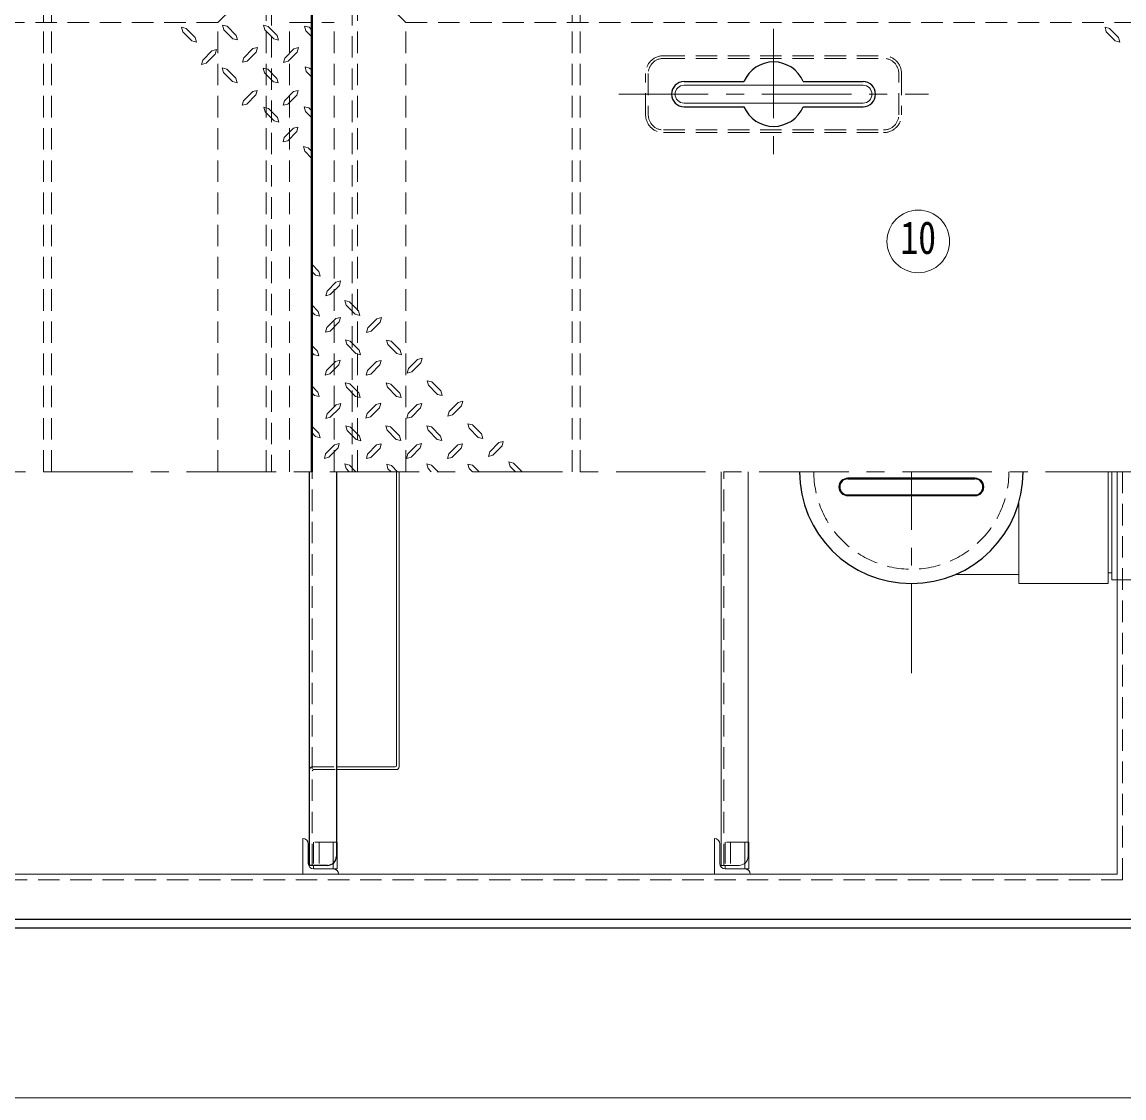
# Model space of a CAD drawing. Units: millimetres at full size, sheet at 1:10; details may follow other scales. Extents: x -2126 to 1924, y -1326 to 1484.
# Drawn here: x -1428 to -812, y 573 to 1174 of the extents above; entities that cross this region are included whole.
import ezdxf
from ezdxf.enums import TextEntityAlignment as Align

# ---------------------------------------------------------------- set-up
doc = ezdxf.new("R2010")
doc.units = ezdxf.units.MM
doc.header["$LTSCALE"] = 10
doc.linetypes.add('CHAIN1', pattern=[8, 5, -1, 1, -1])
doc.linetypes.add('DASHED1', pattern=[1.8, 1.2, -0.6])
doc.layers.add('0-0_ﾚｲﾔ1', color=4, linetype='Continuous', lineweight=9)
doc.styles.add('ＭＳ ゴシック', font='')
doc.styles.get('ＭＳ ゴシック').set_extended_font_data('MS Gothic')

msp = doc.modelspace()

# ---------------------------------------------------------------- linework, layer by layer
at = {"layer": '0-0_ﾚｲﾔ1', "color": 1, "lineweight": 40}
msp.add_line((-1266.22, 923.05), (-1266.22, 1214.05), dxfattribs=at)
at = {"layer": '0-0_ﾚｲﾔ1', "linetype": 'DASHED1'}
for p, q in [((-1416.22, 1174.05), (-1416.22, 1201.05)), ((-1411.72, 1174.05), (-1411.72, 1201.05)), ((-1291.72, 923.05), (-1291.72, 1201.05)), ((-1240.72, 923.05), (-1240.72, 1201.05)), ((-1120.72, 1174.05), (-1120.72, 1201.05)), ((-1116.22, 1174.05), (-1116.22, 1201.05)), ((-1035.97, 703.05), (-1035.97, 923.05)), ((-813.22, 923.05), (-813.22, 695.05)), ((-816.22, 862.55), (-735.22, 862.55)), ((-1265.97, 758.05), (-1252.47, 758.05)), ((-1265.22, 756.55), (-1252.47, 756.55)), ((-1252.47, 716.05), (-1265.22, 716.05)), ((-1265.22, 716.05), (-1265.22, 703.05)), ((-1262.22, 716.05), (-1262.22, 701.05)), ((-1254.22, 704.25), (-1254.22, 716.05)), ((-1022.47, 716.05), (-1035.22, 716.05)), ((-1035.22, 716.05), (-1035.22, 703.05)), ((-1032.22, 716.05), (-1032.22, 701.05)), ((-1024.22, 704.25), (-1024.22, 716.05)), ((-813.22, 695.05), (-1719.22, 695.05))]:
    msp.add_line(p, q, dxfattribs=at)
at = {"layer": '0-0_ﾚｲﾔ1', "color": 7, "linetype": 'DASHED1', "lineweight": 18}
for p, q in [((-1318.72, 1174.05), (-1289.18, 1203.58)), ((-1288.72, 1202.45), (-1288.72, 923.05)), ((-1243.72, 1202.45), (-1243.72, 923.05)), ((-1213.72, 1174.05), (-1243.25, 1203.58)), ((-1318.72, 1174.05), (-1742.22, 1174.05)), ((-1416.22, 923.05), (-1416.22, 1174.05)), ((-1411.72, 923.05), (-1411.72, 1174.05)), ((-1318.72, 923.05), (-1318.72, 1174.05)), ((-1278.72, 1174.05), (-1253.72, 1174.05)), ((-1278.72, 923.05), (-1278.72, 1174.05)), ((-1253.72, 923.05), (-1253.72, 1174.05)), ((-1213.72, 1174.05), (-790.22, 1174.05)), ((-1213.72, 923.05), (-1213.72, 1174.05)), ((-1120.72, 923.05), (-1120.72, 1174.05)), ((-1116.22, 923.05), (-1116.22, 1174.05)), ((-1069.72, 1155.55), (-946.72, 1155.55)), ((-1069.72, 1154.05), (-946.72, 1154.05)), ((-1079.72, 1122.55), (-1079.72, 1145.55)), ((-1078.22, 1145.55), (-1078.22, 1122.55)), ((-938.22, 1122.55), (-938.22, 1145.55)), ((-936.72, 1145.55), (-936.72, 1122.55)), ((-1069.72, 1114.05), (-946.72, 1114.05)), ((-1069.72, 1112.55), (-946.72, 1112.55)), ((-1265.97, 703.05), (-1265.97, 923.05))]:
    msp.add_line(p, q, dxfattribs=at)
at = {"layer": '0-0_ﾚｲﾔ1'}
for p, q in [((-1338.34, 1168.89), (-1338.98, 1171.46)), ((-1336.49, 1170.81), (-1338.98, 1171.46)), ((-1336.49, 1170.81), (-1331.43, 1165.67)), ((-1315.43, 1170.09), (-1316.08, 1172.66)), ((-1313.59, 1172.02), (-1316.08, 1172.66)), ((-1315.43, 1170.09), (-1310.37, 1165.03)), ((-1313.59, 1172.02), (-1308.52, 1166.88)), ((-1292.53, 1170.01), (-1293.18, 1172.58)), ((-1290.68, 1171.94), (-1293.18, 1172.58)), ((-1292.53, 1170.01), (-1287.47, 1164.95)), ((-1290.68, 1171.94), (-1285.62, 1166.8)), ((-1267.78, 1171.46), (-1270.35, 1172.1)), ((-1269.63, 1169.53), (-1270.35, 1172.1)), ((-1267.78, 1171.46), (-1266.22, 1169.89)), ((-822.34, 1168.89), (-822.98, 1171.46)), ((-820.49, 1170.81), (-822.98, 1171.46)), ((-820.49, 1170.81), (-815.43, 1165.67)), ((-1338.34, 1168.89), (-1333.27, 1163.82)), ((-1330.7, 1163.18), (-1333.27, 1163.82)), ((-1331.43, 1165.67), (-1330.7, 1163.18)), ((-1307.8, 1164.39), (-1310.37, 1165.03)), ((-1308.52, 1166.88), (-1307.8, 1164.39)), ((-1284.9, 1164.3), (-1287.47, 1164.95)), ((-1285.62, 1166.8), (-1284.9, 1164.3)), ((-1269.63, 1169.53), (-1266.22, 1166.11)), ((-822.34, 1168.89), (-817.27, 1163.82)), ((-814.7, 1163.18), (-817.27, 1163.82)), ((-815.43, 1165.67), (-814.7, 1163.18)), ((-1327.17, 1153.14), (-1327.81, 1150.64)), ((-1325.24, 1151.29), (-1320.18, 1156.35)), ((-1304.26, 1154.34), (-1304.91, 1151.85)), ((-1302.34, 1152.49), (-1304.91, 1151.85)), ((-1302.34, 1152.49), (-1297.27, 1157.55)), ((-1281.36, 1154.26), (-1282.01, 1151.77)), ((-1279.43, 1152.41), (-1282.01, 1151.77)), ((-1279.43, 1152.41), (-1274.37, 1157.47)), ((-1325.24, 1151.29), (-1327.81, 1150.64)), ((-1315.6, 1146.14), (-1316.24, 1148.72)), ((-1313.75, 1148.07), (-1316.24, 1148.72)), ((-1315.6, 1146.14), (-1310.53, 1141.08)), ((-1313.75, 1148.07), (-1308.68, 1142.93)), ((-1292.69, 1146.06), (-1293.34, 1148.64)), ((-1290.85, 1147.99), (-1293.34, 1148.64)), ((-1292.69, 1146.06), (-1287.63, 1141)), ((-1290.85, 1147.99), (-1285.78, 1142.85)), ((-1267.46, 1148.64), (-1270.03, 1149.28)), ((-1269.39, 1146.71), (-1270.03, 1149.28)), ((-1269.39, 1146.71), (-1266.22, 1143.53)), ((-1267.46, 1148.64), (-1266.22, 1147.39)), ((-1307.96, 1140.44), (-1310.53, 1141.08)), ((-1308.68, 1142.93), (-1307.96, 1140.44)), ((-1285.06, 1140.36), (-1287.63, 1141)), ((-1285.78, 1142.85), (-1285.06, 1140.36)), ((-1302.5, 1128.55), (-1297.43, 1133.61)), ((-1279.6, 1128.47), (-1274.53, 1133.53)), ((-1304.43, 1130.39), (-1305.07, 1127.9)), ((-1302.5, 1128.55), (-1305.07, 1127.9)), ((-1281.52, 1130.31), (-1282.17, 1127.82)), ((-1279.6, 1128.47), (-1282.17, 1127.82)), ((-1267.86, 1126.38), (-1270.43, 1127.02)), ((-1269.71, 1124.45), (-1270.43, 1127.02)), ((-1290.44, 1126.05), (-1293.01, 1126.7)), ((-1292.29, 1124.13), (-1293.01, 1126.7)), ((-1292.29, 1124.13), (-1287.23, 1119.14)), ((-1290.44, 1126.05), (-1285.38, 1120.99)), ((-1285.38, 1120.99), (-1284.66, 1118.42)), ((-1269.71, 1124.45), (-1266.22, 1120.81)), ((-1267.86, 1126.38), (-1266.22, 1124.73)), ((-1284.66, 1118.42), (-1287.23, 1119.14)), ((-1281.6, 1109.9), (-1276.54, 1114.97)), ((-1281.6, 1109.9), (-1282.25, 1107.33)), ((-1279.68, 1108.05), (-1274.69, 1113.12)), ((-1279.68, 1108.05), (-1282.25, 1107.33)), ((-1268.26, 1104.12), (-1270.84, 1104.76)), ((-1270.11, 1102.19), (-1270.84, 1104.76)), ((-1270.11, 1102.19), (-1266.22, 1098.14)), ((-1268.26, 1104.12), (-1266.22, 1102.07)), ((-1262.32, 1034.9), (-1266.22, 1038.96)), ((-1264.17, 1032.97), (-1266.22, 1035.02)), ((-1262.32, 1034.9), (-1261.6, 1032.33)), ((-1264.17, 1032.97), (-1261.6, 1032.33)), ((-1252.76, 1029.04), (-1257.74, 1023.97)), ((-1252.76, 1029.04), (-1250.18, 1029.76)), ((-1250.83, 1027.19), (-1250.18, 1029.76)), ((-1250.83, 1027.19), (-1255.89, 1022.13)), ((-1262.72, 1012.64), (-1266.22, 1016.28)), ((-1247.77, 1018.67), (-1245.2, 1017.95)), ((-1247.05, 1016.1), (-1247.77, 1018.67)), ((-1241.99, 1011.04), (-1247.05, 1016.1)), ((-1240.14, 1012.97), (-1245.2, 1017.95)), ((-1264.57, 1010.72), (-1266.22, 1012.36)), ((-1264.57, 1010.72), (-1262, 1010.07)), ((-1262.72, 1012.64), (-1262, 1010.07)), ((-1241.99, 1011.04), (-1239.42, 1010.39)), ((-1240.14, 1012.97), (-1239.42, 1010.39)), ((-1252.84, 1008.63), (-1257.9, 1003.56)), ((-1252.84, 1008.63), (-1250.26, 1009.27)), ((-1250.91, 1006.78), (-1250.26, 1009.27)), ((-1229.93, 1008.55), (-1235, 1003.48)), ((-1229.93, 1008.55), (-1227.36, 1009.19)), ((-1228.01, 1006.7), (-1227.36, 1009.19)), ((-1263.04, 990.39), (-1266.22, 993.56)), ((-1247.37, 996.73), (-1244.8, 996.09)), ((-1246.65, 994.24), (-1247.37, 996.73)), ((-1241.59, 989.1), (-1246.65, 994.24)), ((-1239.74, 991.03), (-1244.8, 996.09)), ((-1224.47, 996.65), (-1221.9, 996.01)), ((-1223.75, 994.16), (-1224.47, 996.65)), ((-1218.68, 989.02), (-1223.75, 994.16)), ((-1216.84, 990.95), (-1221.9, 996.01)), ((-1264.97, 988.46), (-1266.22, 989.7)), ((-1264.97, 988.46), (-1262.4, 987.81)), ((-1263.04, 990.39), (-1262.4, 987.81)), ((-1253, 984.68), (-1250.43, 985.32)), ((-1251.07, 982.83), (-1250.43, 985.32)), ((-1241.59, 989.1), (-1239.1, 988.46)), ((-1239.74, 991.03), (-1239.1, 988.46)), ((-1230.1, 984.6), (-1227.52, 985.24)), ((-1228.17, 982.75), (-1227.52, 985.24)), ((-1218.68, 989.02), (-1216.19, 988.38)), ((-1216.84, 990.95), (-1216.19, 988.38)), ((-1207.19, 985.8), (-1212.26, 980.74)), ((-1207.19, 985.8), (-1204.62, 986.45)), ((-1205.26, 983.96), (-1204.62, 986.45)), ((-1253, 984.68), (-1258.06, 979.62)), ((-1230.1, 984.6), (-1235.16, 979.54)), ((-1201.73, 973.91), (-1199.16, 973.27)), ((-1201.01, 971.42), (-1201.73, 973.91)), ((-1194.1, 968.21), (-1199.16, 973.27)), ((-1262.8, 967.56), (-1266.22, 970.98)), ((-1264.65, 965.64), (-1266.22, 967.2)), ((-1262.8, 967.56), (-1262.08, 964.99)), ((-1247.53, 972.79), (-1244.96, 972.14)), ((-1246.81, 970.3), (-1247.53, 972.79)), ((-1241.75, 965.15), (-1246.81, 970.3)), ((-1239.9, 967.08), (-1244.96, 972.14)), ((-1239.9, 967.08), (-1239.26, 964.51)), ((-1224.63, 972.71), (-1222.06, 972.06)), ((-1223.91, 970.22), (-1224.63, 972.71)), ((-1218.85, 965.07), (-1223.91, 970.22)), ((-1217, 967), (-1222.06, 972.06)), ((-1217, 967), (-1216.35, 964.43)), ((-1195.94, 966.28), (-1201.01, 971.42)), ((-1194.1, 968.21), (-1193.45, 965.64)), ((-1264.65, 965.64), (-1262.08, 964.99)), ((-1252.68, 960.49), (-1250.1, 961.14)), ((-1250.75, 958.64), (-1250.1, 961.14)), ((-1241.75, 965.15), (-1239.26, 964.51)), ((-1230.26, 960.65), (-1235.32, 955.59)), ((-1230.26, 960.65), (-1227.68, 961.3)), ((-1228.33, 958.8), (-1227.68, 961.3)), ((-1218.85, 965.07), (-1216.35, 964.43)), ((-1207.35, 960.57), (-1212.42, 955.51)), ((-1207.35, 960.57), (-1204.78, 961.22)), ((-1205.43, 958.72), (-1204.78, 961.22)), ((-1195.94, 966.28), (-1193.45, 965.64)), ((-1184.45, 961.78), (-1189.51, 956.72)), ((-1184.45, 961.78), (-1181.88, 962.42)), ((-1182.52, 959.93), (-1181.88, 962.42)), ((-1252.68, 960.49), (-1257.74, 955.43)), ((-1262.32, 944.58), (-1266.22, 948.48)), ((-1247.21, 948.6), (-1244.64, 947.96)), ((-1246.49, 946.11), (-1247.21, 948.6)), ((-1224.79, 948.76), (-1222.22, 948.12)), ((-1224.07, 946.27), (-1224.79, 948.76)), ((-1201.89, 948.68), (-1199.32, 948.04)), ((-1201.17, 946.19), (-1201.89, 948.68)), ((-1178.99, 949.89), (-1176.42, 949.24)), ((-1178.26, 947.39), (-1178.99, 949.89)), ((-1171.35, 944.18), (-1176.42, 949.24)), ((-1264.17, 942.65), (-1266.22, 944.99)), ((-1264.17, 942.65), (-1261.6, 942.01)), ((-1262.32, 944.58), (-1261.6, 942.01)), ((-1241.43, 940.97), (-1246.49, 946.11)), ((-1239.58, 942.89), (-1244.64, 947.96)), ((-1239.58, 942.89), (-1238.93, 940.32)), ((-1219.01, 941.13), (-1224.07, 946.27)), ((-1217.16, 943.05), (-1222.22, 948.12)), ((-1217.16, 943.05), (-1216.51, 940.48)), ((-1196.1, 941.05), (-1201.17, 946.19)), ((-1194.26, 942.97), (-1199.32, 948.04)), ((-1194.26, 942.97), (-1193.61, 940.4)), ((-1173.2, 942.25), (-1178.26, 947.39)), ((-1173.2, 942.25), (-1170.71, 941.61)), ((-1171.35, 944.18), (-1170.71, 941.61)), ((-1253.48, 938.15), (-1258.54, 933.09)), ((-1253.48, 938.15), (-1250.91, 938.8)), ((-1251.55, 936.3), (-1250.91, 938.8)), ((-1241.43, 940.97), (-1238.93, 940.32)), ((-1230.01, 937.99), (-1235.08, 932.93)), ((-1230.01, 937.99), (-1227.44, 938.64)), ((-1228.09, 936.14), (-1227.44, 938.64)), ((-1219.01, 941.13), (-1216.51, 940.48)), ((-1207.6, 938.15), (-1212.66, 933.09)), ((-1207.6, 938.15), (-1205.02, 938.8)), ((-1205.67, 936.3), (-1205.02, 938.8)), ((-1196.1, 941.05), (-1193.61, 940.4)), ((-1184.69, 938.07), (-1189.76, 933.01)), ((-1184.69, 938.07), (-1182.12, 938.72)), ((-1182.76, 936.22), (-1182.12, 938.72)), ((-1161.79, 939.28), (-1166.85, 934.22)), ((-1161.79, 939.28), (-1159.22, 939.92)), ((-1159.86, 937.43), (-1159.22, 939.92)), ((-1247.77, 927.39), (-1245.2, 926.66)), ((-1247.05, 924.81), (-1247.77, 927.39)), ((-1245.28, 923.05), (-1247.05, 924.81)), ((-1241.59, 923.05), (-1245.2, 926.66)), ((-1224.31, 927.22), (-1221.74, 926.58)), ((-1223.67, 924.73), (-1224.31, 927.22)), ((-1221.98, 923.05), (-1223.67, 924.73)), ((-1218.34, 923.05), (-1221.74, 926.58)), ((-1201.89, 927.39), (-1199.32, 926.66)), ((-1201.25, 924.81), (-1201.89, 927.39)), ((-1199.48, 923.05), (-1201.25, 924.81)), ((-1195.7, 923.05), (-1199.32, 926.66)), ((-1178.99, 927.3), (-1176.42, 926.66)), ((-1178.26, 924.81), (-1178.99, 927.3)), ((-1176.5, 923.05), (-1178.26, 924.81)), ((-1172.8, 923.05), (-1176.42, 926.66)), ((-1148.66, 923.05), (-1153.51, 927.79)), ((-1218.97, 923.05), (-1218.97, 758.8)), ((-1217.47, 923.05), (-1217.47, 758.05)), ((-966.72, 919.55), (-895.72, 919.55)), ((-821.22, 923.05), (-821.22, 860.55)), ((-819.22, 923.05), (-819.22, 862.55)), ((-966.72, 909.55), (-895.72, 909.55)), ((-871.22, 865.55), (-906.72, 865.55)), ((-821.22, 866.45), (-819.22, 866.45)), ((-819.22, 862.55), (-816.22, 862.55)), ((-1219.72, 758.05), (-1252.47, 758.05)), ((-1218.97, 756.55), (-1252.47, 756.55)), ((-1265.22, 703.05), (-1265.22, 701.05)), ((-1035.22, 703.05), (-1035.22, 701.05))]:
    msp.add_line(p, q, dxfattribs=at)
at = {"layer": '0-0_ﾚｲﾔ1', "linetype": 'CHAIN1'}
for p, q in [((-1008.22, 1170.55), (-1008.22, 1097.55)), ((-1094.72, 1134.05), (-921.72, 1134.05)), ((-2056.22, 923.05), (-321.22, 923.05)), ((-931.22, 810.55), (-931.22, 923.05))]:
    msp.add_line(p, q, dxfattribs=at)
at = {"layer": '0-0_ﾚｲﾔ1', "color": 5, "lineweight": 25}
for p, q in [((-1058.22, 1141.05), (-1024.8, 1141.05)), ((-991.63, 1141.05), (-958.22, 1141.05)), ((-1058.22, 1127.05), (-1024.8, 1127.05)), ((-991.63, 1127.05), (-958.22, 1127.05)), ((-1267.47, 703.05), (-1267.47, 923.05)), ((-1252.47, 923.05), (-1252.47, 708.05)), ((-966.72, 919.05), (-895.72, 919.05)), ((-966.72, 910.05), (-895.72, 910.05)), ((-1257.47, 703.05), (-1267.47, 703.05)), ((-1746.22, 673.05), (-786.22, 673.05)), ((-1746.22, 668.05), (-786.22, 668.05))]:
    msp.add_line(p, q, dxfattribs=at)
at = {"layer": '0-0_ﾚｲﾔ1', "color": 7, "lineweight": 18}
for p, q in [((-1058.22, 1139.05), (-958.22, 1139.05)), ((-1058.22, 1129.05), (-958.22, 1129.05)), ((-1037.47, 703.05), (-1037.47, 923.05)), ((-1022.47, 708.05), (-1022.47, 923.05)), ((-816.22, 923.05), (-816.22, 698.05)), ((-1271.22, 718.05), (-1271.22, 698.05)), ((-1268.22, 704.05), (-1268.22, 715.05)), ((-1252.47, 716.05), (-1252.09, 716.05)), ((-1252.09, 701.05), (-1252.09, 716.05)), ((-1041.22, 718.05), (-1041.22, 698.05)), ((-1038.22, 704.05), (-1038.22, 715.05)), ((-1022.47, 716.05), (-1022.09, 716.05)), ((-1022.09, 701.05), (-1022.09, 716.05)), ((-1254.22, 701.05), (-1254.22, 704.25)), ((-1027.47, 703.05), (-1037.47, 703.05)), ((-1024.22, 701.05), (-1024.22, 704.25)), ((-816.22, 698.05), (-1499.22, 698.05)), ((-1265.22, 701.05), (-1252.09, 701.05)), ((-1035.22, 701.05), (-1022.09, 701.05)), ((-741.22, 573.05), (-1791.22, 573.05))]:
    msp.add_line(p, q, dxfattribs=at)
at = {"layer": '0-0_ﾚｲﾔ1'}
for points in [[(-1327.17, 1153.14), (-1322.02, 1158.28), (-1319.53, 1158.92), (-1320.18, 1156.35)], [(-1304.26, 1154.34), (-1299.12, 1159.48), (-1296.63, 1160.13), (-1297.27, 1157.55)], [(-1281.36, 1154.26), (-1276.22, 1159.4), (-1273.73, 1160.05), (-1274.37, 1157.47)], [(-1304.43, 1130.39), (-1299.28, 1135.54), (-1296.79, 1136.18), (-1297.43, 1133.61)], [(-1281.52, 1130.31), (-1276.38, 1135.46), (-1273.89, 1136.1), (-1274.53, 1133.53)], [(-1276.54, 1114.97), (-1273.97, 1115.69), (-1274.69, 1113.12)], [(-1255.89, 1022.13), (-1258.46, 1021.4), (-1257.74, 1023.97)], [(-1250.91, 1006.78), (-1256.05, 1001.64), (-1258.54, 1000.99), (-1257.9, 1003.56)], [(-1228.01, 1006.7), (-1233.15, 1001.55), (-1235.64, 1000.91), (-1235, 1003.48)], [(-1251.07, 982.83), (-1256.21, 977.69), (-1258.7, 977.05), (-1258.06, 979.62)], [(-1228.17, 982.75), (-1233.31, 977.61), (-1235.8, 976.97), (-1235.16, 979.54)], [(-1205.26, 983.96), (-1210.41, 978.81), (-1212.9, 978.17), (-1212.26, 980.74)], [(-1250.75, 958.64), (-1255.89, 953.5), (-1258.38, 952.86), (-1257.74, 955.43)], [(-1228.33, 958.8), (-1233.47, 953.66), (-1235.96, 953.02), (-1235.32, 955.59)], [(-1205.43, 958.72), (-1210.57, 953.58), (-1213.06, 952.94), (-1212.42, 955.51)], [(-1182.52, 959.93), (-1187.67, 954.79), (-1190.16, 954.14), (-1189.51, 956.72)], [(-1251.55, 936.3), (-1256.69, 931.16), (-1259.18, 930.52), (-1258.54, 933.09)], [(-1228.09, 936.14), (-1233.23, 931), (-1235.72, 930.36), (-1235.08, 932.93)], [(-1205.67, 936.3), (-1210.81, 931.16), (-1213.3, 930.52), (-1212.66, 933.09)], [(-1182.76, 936.22), (-1187.91, 931.08), (-1190.4, 930.44), (-1189.76, 933.01)], [(-1159.86, 937.43), (-1165.01, 932.29), (-1167.5, 931.64), (-1166.85, 934.22)], [(-1152.47, 923.05), (-1155.36, 925.94), (-1156.09, 928.51), (-1153.51, 927.79)], [(-871.22, 905.55), (-871.22, 860.55), (-821.22, 860.55)]]:
    msp.add_lwpolyline(points, dxfattribs=at)
at = {"layer": '0-0_ﾚｲﾔ1', "color": 7, "lineweight": 18}
msp.add_circle((-927.35, 1051.75), 17.5, dxfattribs=at)
at = {"layer": '0-0_ﾚｲﾔ1', "color": 7, "linetype": 'DASHED1', "lineweight": 18}
for centre, radius, start, end in [((-1069.72, 1145.55), 10, 90, 180), ((-1069.72, 1145.55), 8.5, 90, 180), ((-946.72, 1145.55), 10, 0, 90), ((-946.72, 1145.55), 8.5, 0, 90), ((-1069.72, 1122.55), 10, 180, 270), ((-1069.72, 1122.55), 8.5, 180, 270), ((-946.72, 1122.55), 10, 270, 0), ((-946.72, 1122.55), 8.5, 270, 0), ((-931.22, 923.05), 54.5, 180, 0)]:
    msp.add_arc(centre, radius, start, end, dxfattribs=at)
at = {"layer": '0-0_ﾚｲﾔ1', "color": 5, "lineweight": 25}
for centre, radius, start, end in [((-1008.22, 1134.05), 18, 22.88538, 157.11462), ((-1058.22, 1134.05), 7, 90, 270), ((-958.22, 1134.05), 7, 270, 90), ((-1008.22, 1134.05), 18, 202.88538, 337.11462), ((-931.22, 923.05), 62.5, 180, 0), ((-966.72, 914.55), 4.5, 90, 270), ((-895.72, 914.55), 4.5, 270, 90), ((-1257.47, 708.05), 5, 270, 0)]:
    msp.add_arc(centre, radius, start, end, dxfattribs=at)
at = {"layer": '0-0_ﾚｲﾔ1', "color": 7, "lineweight": 18}
for centre, radius, start, end in [((-1058.22, 1134.05), 5, 90, 270), ((-958.22, 1134.05), 5, 270, 90), ((-1271.22, 715.05), 3, 0, 90), ((-1041.22, 715.05), 3, 0, 90), ((-1265.22, 704.05), 3, 180, 270), ((-1035.22, 704.05), 3, 180, 270), ((-1027.47, 708.05), 5, 270, 0), ((-1254.22, 698.05), 3, 0, 90), ((-1024.22, 698.05), 3, 0, 90)]:
    msp.add_arc(centre, radius, start, end, dxfattribs=at)
at = {"layer": '0-0_ﾚｲﾔ1'}
for centre, radius, start, end in [((-966.72, 914.55), 5, 90, 270), ((-895.72, 914.55), 5, 270, 90), ((-1219.72, 758.8), 0.75, 270, 0), ((-1218.97, 758.05), 1.5, 270, 0)]:
    msp.add_arc(centre, radius, start, end, dxfattribs=at)
at = {"layer": '0-0_ﾚｲﾔ1', "linetype": 'DASHED1'}
for centre, radius in [((-1265.97, 756.55), 1.5), ((-1265.22, 755.8), 0.75)]:
    msp.add_arc(centre, radius, 90, 180, dxfattribs=at)

# ---------------------------------------------------------------- texts
at = {"layer": '0-0_ﾚｲﾔ1', "color": 7, "style": 'ＭＳ ゴシック', "width": 0.8}
msp.add_text('10', height=18.33, dxfattribs=at).set_placement((-937.35, 1039.25), align=Align.BOTTOM_LEFT)

doc.saveas('drawing.dxf')
